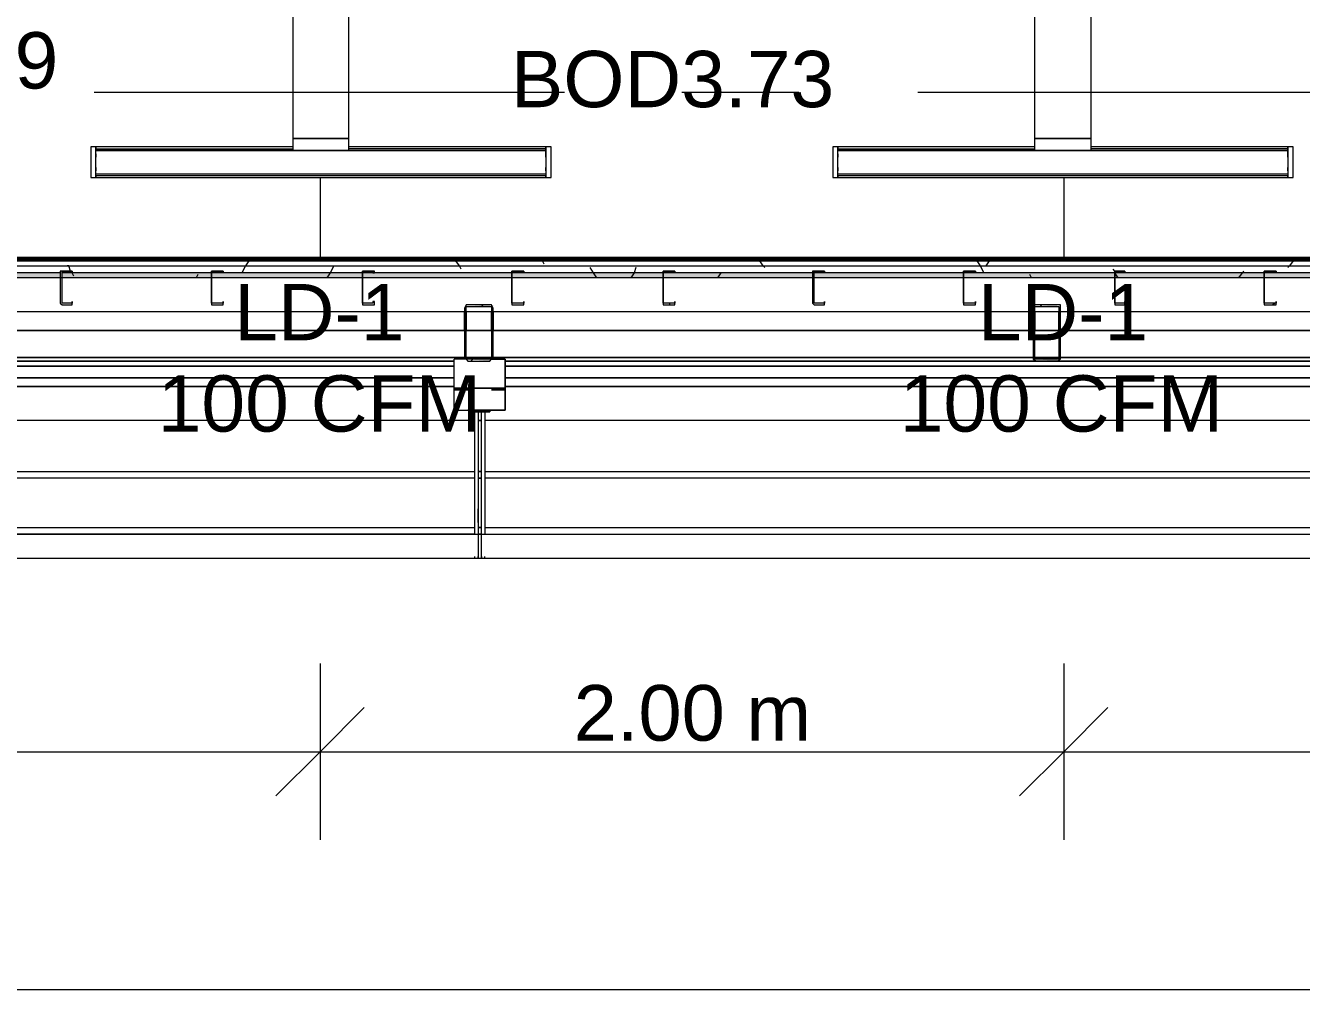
# Model space of a CAD drawing. Header units: metres. Extents: x -2 to 237, y -8 to 52.
# Drawn here: x 42.363 to 45.806, y 7.435 to 10.035 of the extents above; entities that cross this region are included whole.
import ezdxf

# ---------------------------------------------------------------- set-up
doc = ezdxf.new("R2010")
doc.units = ezdxf.units.M
doc.layers.add('HVAC - Ductos', color=5, linetype='Continuous', lineweight=0)
doc.layers.add('PDF4_Text', color=7, linetype='Continuous', lineweight=0)
doc.layers.add('PDF4_Geometry', color=7, linetype='Continuous', lineweight=0, true_color=0xaaaaaa)
doc.layers.add('PDF4_Solid Fills', color=7, linetype='Continuous', lineweight=0, true_color=0xffffff)
doc.styles.add('PDF Helvetica', font='')
doc.styles.get('PDF Helvetica').set_extended_font_data('Helvetica')

msp = doc.modelspace()

# ---------------------------------------------------------------- hatches: boundary and pattern name
at = {"layer": 'PDF4_Solid Fills', "lineweight": 0, "transparency": 33554559}
h = msp.add_hatch(color=256, dxfattribs=at)
h.paths.add_polyline_path([(4.7138, 9.3546), (4.7138, 9.3684), (4.613, 9.3684), (4.613, 9.3546)])
h.paths.add_polyline_path([(51.3915, 9.3684), (51.3915, 9.3546), (52.1978, 9.3546), (52.1978, 9.3684)])
h.paths.add_polyline_path([(52.2024, 9.3684), (52.2024, 9.3546), (54.2275, 9.3546), (54.2275, 9.3684)])
h.paths.add_polyline_path([(54.2321, 9.3684), (54.2321, 9.3546), (56.3763, 9.3546), (56.3763, 9.3684)])
h.paths.add_polyline_path([(49.3618, 9.3684), (49.3618, 9.3546), (51.3869, 9.3546), (51.3869, 9.3684)])
h.paths.add_polyline_path([(47.3321, 9.3684), (47.3321, 9.3546), (49.3572, 9.3546), (49.3572, 9.3684)])
h.paths.add_polyline_path([(46.5212, 9.3684), (46.5212, 9.3546), (47.3275, 9.3546), (47.3275, 9.3684)])
h.paths.add_polyline_path([(44.4915, 9.3684), (44.4915, 9.3546), (46.5166, 9.3546), (46.5166, 9.3684)])
h.paths.add_polyline_path([(42.4619, 9.3684), (42.4619, 9.3546), (44.4869, 9.3546), (44.4869, 9.3684)])
h.paths.add_polyline_path([(41.6509, 9.3684), (41.6509, 9.3546), (42.4573, 9.3546), (42.4573, 9.3684)])
h.paths.add_polyline_path([(39.6212, 9.3684), (39.6212, 9.3546), (41.6463, 9.3546), (41.6463, 9.3684)])
h.paths.add_polyline_path([(36.7806, 9.3684), (36.7806, 9.3546), (39.6167, 9.3546), (39.6167, 9.3684)])
h.paths.add_polyline_path([(34.751, 9.3684), (34.751, 9.3546), (36.776, 9.3546), (36.776, 9.3684)])
h.paths.add_polyline_path([(31.9104, 9.3684), (31.9104, 9.3546), (34.7464, 9.3546), (34.7464, 9.3684)])
h.paths.add_polyline_path([(29.8807, 9.3684), (29.8807, 9.3546), (31.9058, 9.3546), (31.9058, 9.3684)])
h.paths.add_polyline_path([(29.0697, 9.3684), (29.0697, 9.3546), (29.8761, 9.3546), (29.8761, 9.3684)])
h.paths.add_polyline_path([(27.0401, 9.3684), (27.0401, 9.3546), (29.0652, 9.3546), (29.0652, 9.3684)])
h.paths.add_polyline_path([(25.0105, 9.3684), (25.0105, 9.3546), (27.0355, 9.3546), (27.0355, 9.3684)])
h.paths.add_polyline_path([(24.1995, 9.3684), (24.1995, 9.3546), (25.0059, 9.3546), (25.0059, 9.3684)])
h.paths.add_polyline_path([(22.1698, 9.3684), (22.1698, 9.3546), (24.1949, 9.3546), (24.1949, 9.3684)])
h.paths.add_polyline_path([(20.1402, 9.3684), (20.1402, 9.3546), (22.1652, 9.3546), (22.1652, 9.3684)])
h.paths.add_polyline_path([(19.3292, 9.3684), (19.3292, 9.3546), (20.1356, 9.3546), (20.1356, 9.3684)])
h.paths.add_polyline_path([(17.2996, 9.3684), (17.2996, 9.3546), (19.3247, 9.3546), (19.3247, 9.3684)])
h.paths.add_polyline_path([(14.4589, 9.3684), (14.4589, 9.3546), (17.295, 9.3546), (17.295, 9.3684)])
h.paths.add_polyline_path([(12.4293, 9.3684), (12.4293, 9.3546), (14.4543, 9.3546), (14.4543, 9.3684)])
h.paths.add_polyline_path([(9.5887, 9.3684), (9.5887, 9.3546), (12.4247, 9.3546), (12.4247, 9.3684)])
h.paths.add_polyline_path([(7.559, 9.3684), (7.559, 9.3546), (9.5841, 9.3546), (9.5841, 9.3684)])
h.paths.add_polyline_path([(6.7481, 9.3684), (6.7481, 9.3546), (7.5544, 9.3546), (7.5544, 9.3684)])
h.paths.add_polyline_path([(4.7184, 9.3684), (4.7184, 9.3546), (6.7435, 9.3546), (6.7435, 9.3684)])
h = msp.add_hatch(color=256, dxfattribs=at)
h.paths.add_polyline_path([(43.6256, 9.2722), (43.621, 9.2722), (43.621, 9.1393), (43.6256, 9.2715)])
h.paths.add_polyline_path([(43.621, 9.1393), (43.6164, 9.1393), (43.621, 9.1347)])
h.paths.add_polyline_path([(43.5523, 9.2722), (43.5477, 9.2722), (43.5477, 9.1393)])
h.paths.add_polyline_path([(43.621, 9.2813), (43.6256, 9.2768), (43.6256, 9.2813)])
h.paths.add_polyline_path([(43.6164, 9.2768), (43.6164, 9.2813), (43.5569, 9.2813)])
h.paths.add_polyline_path([(43.5569, 9.1347), (43.6155, 9.1302), (43.6164, 9.1302), (43.6164, 9.1347)])
h = msp.add_hatch(color=256, dxfattribs=at)
h.paths.add_polyline_path([(45.1513, 9.2813), (45.1558, 9.2768), (45.1558, 9.2813)])
h.paths.add_polyline_path([(45.0917, 9.1347), (45.1459, 9.1302), (45.1467, 9.1302), (45.1467, 9.1347)])
h.paths.add_polyline_path([(45.1558, 9.2722), (45.1513, 9.2722), (45.1513, 9.1347), (45.1558, 9.2716)])
h.paths.add_polyline_path([(45.0871, 9.2722), (45.0825, 9.2722), (45.0825, 9.1347)])
h.paths.add_polyline_path([(45.0871, 9.2768), (45.0871, 9.2813), (45.0825, 9.2813)])
h.paths.add_polyline_path([(45.1467, 9.2768), (45.1467, 9.2813), (45.0917, 9.2813)])

# ---------------------------------------------------------------- linework, layer by layer
at = {"layer": 'HVAC - Ductos', "lineweight": 0}
for points in [[(43.085, 10.1609), (43.085, 9.7303), (43.085, 9.6982), (43.0895, 9.6982), (43.0941, 9.6982), (43.1079, 9.6982), (43.1216, 9.6982), (43.14, 9.6982), (43.1582, 9.6982), (43.1812, 9.6982), (43.1949, 9.6982), (43.2132, 9.6982), (43.2224, 9.6982), (43.2316, 9.6982), (43.2362, 9.6982), (43.2362, 9.7303), (43.2316, 9.7303), (43.2224, 9.7303), (43.2132, 9.7303), (43.1949, 9.7303), (43.1812, 9.7303), (43.1582, 9.7303), (43.14, 9.7303), (43.1216, 9.7303), (43.1079, 9.7303), (43.0941, 9.7303), (43.0895, 9.7303), (43.085, 9.7303), (43.0941, 9.7303), (43.1079, 9.7303), (43.1216, 9.7303), (43.14, 9.7303), (43.1582, 9.7303), (43.1812, 9.7303), (43.1995, 9.7303), (43.2132, 9.7303), (43.227, 9.7303), (43.2316, 9.7303), (43.2362, 9.7303), (43.2362, 10.1609)], [(45.2383, 10.1381), (45.2383, 9.7303), (45.2292, 9.7303), (45.2154, 9.7303), (45.2017, 9.7303), (45.1834, 9.7303), (45.165, 9.7303), (45.1421, 9.7303), (45.1237, 9.7303), (45.1101, 9.7303), (45.0963, 9.7303), (45.0917, 9.7303), (45.0871, 9.7303), (45.0917, 9.7303), (45.1009, 9.7303), (45.1101, 9.7303), (45.1283, 9.7303), (45.1421, 9.7303), (45.165, 9.7303), (45.1834, 9.7303), (45.2017, 9.7303), (45.2154, 9.7303), (45.2292, 9.7303), (45.2338, 9.7303), (45.2383, 9.7303), (45.2383, 9.6982), (45.2338, 9.6982), (45.2292, 9.6982), (45.2154, 9.6982), (45.2017, 9.6982), (45.1834, 9.6982), (45.165, 9.6982), (45.1421, 9.6982), (45.1283, 9.6982), (45.1101, 9.6982), (45.1009, 9.6982), (45.0917, 9.6982), (45.0871, 9.6982), (45.0871, 9.7303), (45.0871, 10.1381)], [(43.2316, 9.7303), (43.2362, 9.7303)], [(42.5535, 9.6845), (42.5535, 9.7074), (42.5535, 9.7028), (43.085, 9.7028)], [(43.085, 9.7074), (42.5535, 9.7074)], [(43.7676, 9.6845), (43.7676, 9.7074), (43.7676, 9.7028), (43.2362, 9.7028)], [(43.7676, 9.7074), (43.2362, 9.7074)], [(44.5557, 9.6845), (44.5557, 9.7074), (44.5557, 9.7028), (45.0871, 9.7028)], [(45.0871, 9.7074), (44.5557, 9.7074)], [(45.7698, 9.6845), (45.7698, 9.7074), (45.7698, 9.7028), (45.2383, 9.7028)], [(45.7698, 9.7074), (45.2383, 9.7074)], [(43.7676, 9.6478), (43.7676, 9.6249), (43.7676, 9.6295), (42.5535, 9.6295), (42.5535, 9.6249), (42.5535, 9.6478)], [(45.7698, 9.6478), (45.7698, 9.6249), (45.7698, 9.6295), (44.5557, 9.6295), (44.5557, 9.6249), (44.5557, 9.6478)], [(42.5535, 9.6249), (43.7676, 9.6249)], [(43.1582, 9.6249), (43.1582, 9.4005)], [(44.5557, 9.6249), (45.7698, 9.6249)], [(45.165, 9.6249), (45.165, 9.4005)]]:
    msp.add_lwpolyline(points, dxfattribs=at)
for points in [[(42.5397, 9.6249), (42.5535, 9.6249), (42.5535, 9.7074), (42.5397, 9.7074)], [(42.5535, 9.6982), (43.7676, 9.6982), (42.5535, 9.6982), (43.7676, 9.6982), (43.7676, 9.6341), (42.5535, 9.6341)], [(42.5535, 9.6891), (42.5535, 9.6845), (42.5535, 9.6799), (42.5535, 9.6845)], [(43.7814, 9.6249), (43.7814, 9.7074), (43.7676, 9.7074), (43.7676, 9.6249)], [(43.7676, 9.6799), (43.7676, 9.6845), (43.7676, 9.6891), (43.7676, 9.6845)], [(44.5419, 9.6249), (44.5557, 9.6249), (44.5557, 9.7074), (44.5419, 9.7074)], [(44.5557, 9.6982), (45.7698, 9.6982), (44.5557, 9.6982), (45.7698, 9.6982), (45.7698, 9.6341), (44.5557, 9.6341)], [(44.5557, 9.6891), (44.5557, 9.6845), (44.5557, 9.6799), (44.5557, 9.6845)], [(45.7836, 9.6249), (45.7836, 9.7074), (45.7698, 9.7074), (45.7698, 9.6249)], [(45.7698, 9.6799), (45.7698, 9.6845), (45.7698, 9.6891), (45.7698, 9.6845)], [(42.5535, 9.6524), (42.5535, 9.6478), (42.5535, 9.6433), (42.5535, 9.6478)], [(43.7676, 9.6433), (43.7676, 9.6478), (43.7676, 9.6524), (43.7676, 9.6478)], [(44.5557, 9.6524), (44.5557, 9.6478), (44.5557, 9.6433), (44.5557, 9.6478)], [(45.7698, 9.6433), (45.7698, 9.6478), (45.7698, 9.6524), (45.7698, 9.6478)]]:
    msp.add_lwpolyline(points, close=True, dxfattribs=at)
at = {"layer": 'HVAC - Ductos', "color": 252, "lineweight": 0, "true_color": 0x939598}
for points in [[(43.1582, 8.3146), (43.1582, 8.0763), (43.1582, 7.8381)], [(45.165, 8.3146), (45.165, 8.0763), (45.165, 7.8381)], [(43.2774, 8.1954), (43.1582, 8.0763), (43.0391, 7.9572)], [(45.2842, 8.1954), (45.165, 8.0763), (45.0459, 7.9572)], [(6.6289, 8.0763), (17.4508, 8.0763), (19.4621, 8.0763), (21.7666, 8.0763), (23.8742, 8.0763), (26.866, 8.0763), (29.0606, 8.0763), (31.5576, 8.0763), (33.6377, 8.0763), (35.704, 8.0763), (38.6683, 8.0763), (40.7575, 8.0763), (43.1582, 8.0763), (45.165, 8.0763), (47.9644, 8.0763), (49.9391, 8.0763), (52.3582, 8.0763), (54.7452, 8.0763), (56.0876, 8.0763)], [(6.6289, 7.4349), (16.0625, 7.4349), (25.2579, 7.4349), (37.4404, 7.4349), (46.6541, 7.4349), (56.0876, 7.4349)]]:
    msp.add_lwpolyline(points, dxfattribs=at)
at = {"layer": 'PDF4_Geometry', "lineweight": 0}
for points in [[(43.818, 9.854), (42.5489, 9.854)], [(44.4503, 9.854), (44.1342, 9.854)], [(46.0401, 9.854), (44.771, 9.854)], [(4.613, 9.4005), (56.3763, 9.4005)], [(37.5549, 9.4005), (46.5487, 9.4005)], [(37.5549, 9.4005), (46.5487, 9.4005)], [(46.5487, 9.4005), (37.5549, 9.4005)], [(37.5549, 9.4005), (46.5487, 9.4005)], [(46.5487, 9.4005), (37.5549, 9.4005)], [(37.5549, 9.4005), (46.5487, 9.4005)], [(37.5549, 9.4005), (46.5487, 9.4005)], [(46.5487, 9.4005), (37.5549, 9.4005)], [(4.613, 9.3867), (56.3763, 9.3867)], [(42.4573, 9.3684), (42.0541, 9.3684), (41.6509, 9.3684)], [(44.4869, 9.3684), (44.0838, 9.3684), (43.676, 9.3684), (43.2728, 9.3684), (42.8651, 9.3684), (42.4619, 9.3684)], [(46.5166, 9.3684), (46.1134, 9.3684), (45.7057, 9.3684), (45.3024, 9.3684), (44.8947, 9.3684), (44.4915, 9.3684)], [(44.4869, 9.3546), (44.0838, 9.3546), (43.676, 9.3546), (43.2728, 9.3546), (42.8651, 9.3546), (42.4619, 9.3546), (42.0541, 9.3546), (41.6509, 9.3546)], [(46.5166, 9.3546), (46.1134, 9.3546), (45.7057, 9.3546), (45.3024, 9.3546), (44.8947, 9.3546), (44.4915, 9.3546)], [(56.3763, 9.263), (4.613, 9.263)], [(43.5477, 9.2126), (43.5477, 9.263)], [(43.5523, 9.263), (43.5523, 9.2126)], [(43.5935, 9.2768), (43.5981, 9.2813)], [(43.621, 9.2126), (43.621, 9.263)], [(43.6256, 9.263), (43.6256, 9.2126)], [(45.0825, 9.2584), (45.0871, 9.263), (45.0871, 9.2126)], [(45.0825, 9.2126), (45.0825, 9.263)], [(45.1009, 9.2768), (45.1055, 9.2813)], [(45.1513, 9.208), (45.1559, 9.2126), (45.1559, 9.263)], [(45.1513, 9.2126), (45.1513, 9.263)], [(43.5477, 9.2355), (43.5523, 9.2355)], [(43.621, 9.1851), (43.6256, 9.1897)], [(43.5523, 9.1347), (43.5202, 9.1347)], [(43.5202, 8.9973), (43.5202, 9.0477), (43.5202, 9.0522), (43.5202, 9.0568), (43.5202, 9.0614), (43.5202, 9.1301), (43.5202, 9.1347)], [(43.5523, 9.1347), (43.5202, 9.1347)], [(43.5202, 8.9973), (43.5202, 9.0477), (43.5202, 9.0522), (43.5202, 9.0568), (43.5202, 9.0614), (43.5202, 9.1301), (43.5202, 9.1347)], [(43.566, 9.1301), (43.5706, 9.1347)], [(45.0825, 9.1393), (45.0871, 9.1393)], [(45.078, 9.0614), (45.1559, 9.0614)], [(40.5192, 8.5986), (43.5935, 8.5986), (43.5935, 8.6032), (43.5935, 8.6078), (43.5935, 8.6169), (43.5935, 8.6307), (43.5935, 8.6445), (43.5935, 8.6628), (43.5935, 8.9927), (43.5844, 8.9927), (43.5752, 8.9927), (43.5752, 8.6628), (40.5376, 8.6628)], [(43.5202, 8.9973), (43.5614, 8.9973)], [(43.5202, 8.9973), (43.5614, 8.9973)], [(43.5614, 8.9973), (43.5569, 8.9973)], [(43.5614, 8.9973), (43.5569, 8.9973)], [(43.5614, 8.9973), (43.5614, 8.9927)], [(43.5614, 8.9973), (43.5614, 8.9927)], [(43.6027, 8.9927), (43.5889, 8.9927), (43.6027, 8.9927), (43.6164, 8.9927), (43.6073, 8.9927), (43.6164, 8.9927), (43.5614, 8.9927), (43.5752, 8.9927), (43.5844, 8.9927), (43.5935, 8.9927)], [(43.5706, 8.9927), (43.5614, 8.9927), (43.5706, 8.9927)], [(43.5752, 8.9927), (43.5614, 8.9927), (43.6164, 8.9927), (43.6073, 8.9927), (43.6164, 8.9927), (43.6027, 8.9927), (43.6027, 8.6628), (46.6403, 8.6628), (46.6403, 8.9927)], [(43.5706, 8.9927), (43.5614, 8.9927), (43.5706, 8.9927)], [(43.5844, 8.9927), (43.5844, 8.6628)], [(43.5752, 8.9697), (40.5376, 8.9697)], [(46.6403, 8.9697), (43.6027, 8.9697)], [(40.5376, 8.8323), (43.5752, 8.8323)], [(43.6027, 8.8323), (46.6403, 8.8323)], [(43.5752, 8.814), (40.5376, 8.814)], [(46.6403, 8.814), (43.6027, 8.814)], [(43.5844, 8.6948), (43.5844, 8.7315)], [(40.5376, 8.6812), (43.5752, 8.6812)], [(43.6027, 8.6812), (46.6403, 8.6812)], [(34.4073, 8.6628), (37.4587, 8.6628), (37.4541, 8.6628), (40.5238, 8.6628), (40.5192, 8.6628), (43.5935, 8.6628), (43.5844, 8.6628), (46.6587, 8.6628), (46.6541, 8.6628), (49.7237, 8.6628), (49.7192, 8.6628), (52.7888, 8.6628), (52.7842, 8.6628), (55.8539, 8.6628), (55.8493, 8.6628), (56.3762, 8.6628)], [(43.5935, 8.6628), (43.5844, 8.6628), (43.5844, 8.6445), (43.5844, 8.6307), (43.5844, 8.6169), (43.5844, 8.6078), (43.5844, 8.6032), (43.5844, 8.5986), (46.6587, 8.5986)], [(43.5752, 8.6032), (43.5752, 8.5986), (43.5844, 8.5986), (43.5844, 8.6032)], [(43.5935, 8.6032), (43.5935, 8.5986), (43.6027, 8.5986), (43.6027, 8.6032)]]:
    msp.add_lwpolyline(points, dxfattribs=at)
for points in [[(37.5549, 9.4096), (46.5487, 9.4096)], [(37.5549, 9.4096), (46.5487, 9.4096)], [(37.5549, 9.405), (46.5487, 9.405)], [(42.4893, 9.3729), (42.4619, 9.3729), (42.4573, 9.3729), (42.4573, 9.2859), (42.4619, 9.2813), (42.4893, 9.2813), (42.4893, 9.2904), (42.4893, 9.2859), (42.4619, 9.2859), (42.4619, 9.3729), (42.4893, 9.3729), (42.4893, 9.3684)], [(42.8971, 9.3729), (42.8697, 9.3729), (42.8651, 9.3729), (42.8651, 9.2859), (42.8651, 9.2813), (42.8697, 9.2813), (42.8971, 9.2813), (42.8971, 9.2904), (42.8971, 9.2859), (42.8697, 9.2859), (42.8651, 9.2859), (42.8651, 9.3729), (42.8697, 9.3729), (42.8971, 9.3729), (42.8971, 9.3684)], [(43.3049, 9.3729), (43.2728, 9.3729), (43.2728, 9.2859), (43.2728, 9.2813), (43.3049, 9.2813), (43.3049, 9.2904), (43.3003, 9.2904), (43.3003, 9.2859), (43.2728, 9.2859), (43.2728, 9.3729), (43.3003, 9.3729), (43.3003, 9.3684), (43.3049, 9.3684)], [(43.708, 9.3729), (43.6806, 9.3729), (43.676, 9.3729), (43.676, 9.2859), (43.676, 9.2813), (43.6806, 9.2813), (43.708, 9.2813), (43.708, 9.2904), (43.708, 9.2859), (43.6806, 9.2859), (43.676, 9.2859), (43.676, 9.3729), (43.6806, 9.3729), (43.708, 9.3729), (43.708, 9.3684)], [(44.1158, 9.3729), (44.0838, 9.3729), (44.0838, 9.2859), (44.0838, 9.2813), (44.1158, 9.2813), (44.1158, 9.2904), (44.1158, 9.2859), (44.0838, 9.2859), (44.0838, 9.3729), (44.1158, 9.3729), (44.1158, 9.3684)], [(44.519, 9.3729), (44.4915, 9.3729), (44.4869, 9.3729), (44.4869, 9.2859), (44.4915, 9.2813), (44.519, 9.2813), (44.519, 9.2904), (44.519, 9.2859), (44.4915, 9.2859), (44.4915, 9.3729), (44.519, 9.3729), (44.519, 9.3684)], [(44.9268, 9.3729), (44.8947, 9.3729), (44.8947, 9.2859), (44.8947, 9.2813), (44.9268, 9.2813), (44.9268, 9.2904), (44.9268, 9.2859), (44.8947, 9.2859), (44.8947, 9.3729), (44.9268, 9.3729), (44.9268, 9.3684)], [(45.33, 9.3729), (45.3024, 9.3729), (45.3024, 9.2859), (45.3024, 9.2813), (45.33, 9.2813), (45.33, 9.2904), (45.33, 9.2859), (45.3024, 9.2859), (45.3024, 9.3729), (45.33, 9.3729), (45.33, 9.3684)], [(45.7377, 9.3729), (45.7102, 9.3729), (45.7057, 9.3729), (45.7057, 9.2859), (45.7057, 9.2813), (45.7102, 9.2813), (45.7377, 9.2813), (45.7377, 9.2904), (45.7377, 9.2859), (45.7102, 9.2859), (45.7057, 9.2859), (45.7057, 9.3729), (45.7102, 9.3729), (45.7377, 9.3729), (45.7377, 9.3684)], [(43.5477, 9.1393), (43.5523, 9.1347), (43.5569, 9.1301), (43.6164, 9.1301), (43.621, 9.1347), (43.6256, 9.1393), (43.6256, 9.2722), (43.621, 9.2813), (43.6164, 9.2813), (43.5569, 9.2813), (43.5523, 9.2813), (43.5477, 9.2722)], [(43.6164, 9.1347), (43.5569, 9.1347), (43.5523, 9.1347), (43.5523, 9.1393), (43.5523, 9.2722), (43.5523, 9.2768), (43.5569, 9.2768), (43.6164, 9.2768), (43.621, 9.2768), (43.621, 9.2722), (43.621, 9.1393), (43.621, 9.1347)], [(45.0825, 9.1393), (45.0825, 9.1347), (45.0917, 9.1301), (45.1467, 9.1301), (45.1559, 9.1347), (45.1559, 9.1393), (45.1559, 9.2722), (45.1559, 9.2813), (45.1467, 9.2813), (45.0917, 9.2813), (45.0825, 9.2813), (45.0825, 9.2722)], [(45.1467, 9.1347), (45.0917, 9.1347), (45.0871, 9.1347), (45.0871, 9.1393), (45.0871, 9.2722), (45.0871, 9.2768), (45.0917, 9.2768), (45.1467, 9.2768), (45.1513, 9.2768), (45.1513, 9.2722), (45.1513, 9.1393), (45.1513, 9.1347)], [(43.5477, 9.2126), (42.132, 9.2126)], [(43.621, 9.2126), (43.5844, 9.2126), (43.5523, 9.2126), (43.5844, 9.2126)], [(45.0825, 9.2126), (43.6256, 9.2126)], [(45.1192, 9.2126), (45.0871, 9.2126), (45.1192, 9.2126), (45.1513, 9.2126)], [(45.1559, 9.2126), (46.5761, 9.2126)], [(43.5477, 9.1393), (42.1274, 9.1393), (42.0541, 9.1393), (42.1274, 9.1393)], [(43.5202, 9.1301), (42.0541, 9.1301)], [(43.5844, 9.1393), (43.5523, 9.1393)], [(43.6576, 8.9973), (43.6164, 8.9973), (43.621, 8.9973), (43.6164, 8.9973), (43.5614, 8.9973), (43.5569, 8.9973), (43.5614, 8.9973), (43.6164, 8.9973), (43.621, 8.9973), (43.6164, 8.9973), (43.6576, 8.9973), (43.6576, 9.0477), (43.6576, 9.0522), (43.6576, 9.0568), (43.6576, 9.0614), (43.6576, 9.1301), (43.6576, 9.1347), (43.621, 9.1347), (43.6576, 9.1347), (43.6576, 9.1301), (43.6576, 9.0614), (43.6576, 9.0568), (43.6576, 9.0522), (43.6576, 9.0477)], [(43.621, 9.1393), (43.5844, 9.1393)], [(45.0825, 9.1393), (43.6256, 9.1393)], [(45.1192, 9.1301), (43.6576, 9.1301)], [(45.1192, 9.1393), (45.0871, 9.1393)], [(45.1513, 9.1393), (45.1192, 9.1393)], [(46.5853, 9.1301), (45.1192, 9.1301)], [(46.5761, 9.1393), (45.1559, 9.1393)], [(43.5202, 9.1164), (42.0541, 9.1164)], [(45.1192, 9.1164), (43.6576, 9.1164)], [(46.5853, 9.1164), (45.1192, 9.1164)], [(42.0541, 9.0614), (43.5202, 9.0614), (42.0541, 9.0614), (40.5926, 9.0614)], [(43.5202, 9.0843), (42.0541, 9.0843)], [(43.5202, 9.0568), (43.6576, 9.0568)], [(45.1192, 9.0843), (43.6576, 9.0843)], [(46.5853, 9.0614), (45.1192, 9.0614), (43.6576, 9.0614), (45.1192, 9.0614)], [(46.5853, 9.0843), (45.1192, 9.0843)], [(43.5569, 9.0522), (43.5202, 9.0522)], [(43.6576, 9.0522), (43.621, 9.0522)], [(43.5614, 8.9927), (43.5614, 8.9973)], [(43.6164, 8.9973), (43.6164, 8.9927)], [(43.6164, 8.9973), (43.6164, 8.9927)], [(43.5844, 8.9697), (43.5935, 8.9697)], [(43.5935, 8.8323), (43.5844, 8.8323)], [(43.5844, 8.814), (43.5935, 8.814)], [(43.5935, 8.6812), (43.5844, 8.6812)]]:
    msp.add_lwpolyline(points, close=True, dxfattribs=at)
at = {"layer": 'PDF4_Geometry', "color": 254, "lineweight": 0, "true_color": 0xeaeaea}
for points in [[(42.9658, 9.4005), (42.9567, 9.3867), (42.9475, 9.3684)], [(43.5385, 9.3775), (43.534, 9.3867), (43.5248, 9.4005)], [(43.763, 9.3913), (43.7584, 9.4005)], [(44.3587, 9.3821), (44.3541, 9.3867), (44.3449, 9.4005)], [(44.9497, 9.3684), (44.9405, 9.3867), (44.9313, 9.4005)], [(44.9634, 9.4005), (44.9543, 9.3867)], [(45.7836, 9.4005), (45.7744, 9.3867), (45.7698, 9.3821)], [(42.4939, 9.3592), (42.4893, 9.3684), (42.4848, 9.3729), (42.4802, 9.3867), (42.4756, 9.3867)], [(43.1949, 9.3867), (43.1858, 9.3684), (43.1766, 9.3546)], [(43.9051, 9.3546), (43.8959, 9.3684), (43.8867, 9.3821)], [(44.0105, 9.3821), (44.0059, 9.3684), (43.9967, 9.3546)], [(44.2396, 9.3684), (44.2304, 9.3546)], [(45.3024, 9.3729), (45.2979, 9.3775)], [(45.3116, 9.3546), (45.3024, 9.3684)], [(45.6507, 9.3729), (45.6461, 9.3684), (45.6369, 9.3546)], [(42.8284, 9.3638), (42.8238, 9.3546)], [(45.078, 9.3546), (45.0734, 9.3638)]]:
    msp.add_lwpolyline(points, dxfattribs=at)
at = {"layer": 'PDF4_Geometry', "color": 254, "lineweight": 0, "true_color": 0xd2d2d2}
for points in [[(44.1021, 9.2813), (44.1021, 9.2859)], [(45.7286, 9.2813), (45.7332, 9.2859)]]:
    msp.add_lwpolyline(points, dxfattribs=at)

# ---------------------------------------------------------------- texts
at = {"layer": 'PDF4_Text', "lineweight": 0, "char_height": 0.1519, "attachment_point": 4, "style": 'PDF Helvetica'}
for s, insert in [('BOD3.79', (41.5791, 9.94)), ('BOD3.73', (43.673, 9.8896)), ('LD-1', (42.9261, 9.2619)), ('LD-1', (44.9329, 9.2619)), ('100 CFM', (42.7199, 9.0145)), ('100 CFM', (44.7222, 9.0145))]:
    msp.add_mtext(s, dxfattribs=dict(at, insert=insert))
at = {"layer": 'PDF4_Text', "color": 252, "lineweight": 0, "true_color": 0x939598, "insert": (43.8425, 8.1799), "char_height": 0.15002, "attachment_point": 4, "style": 'PDF Helvetica'}
msp.add_mtext('2.00 m', dxfattribs=at)

doc.saveas('drawing.dxf')
